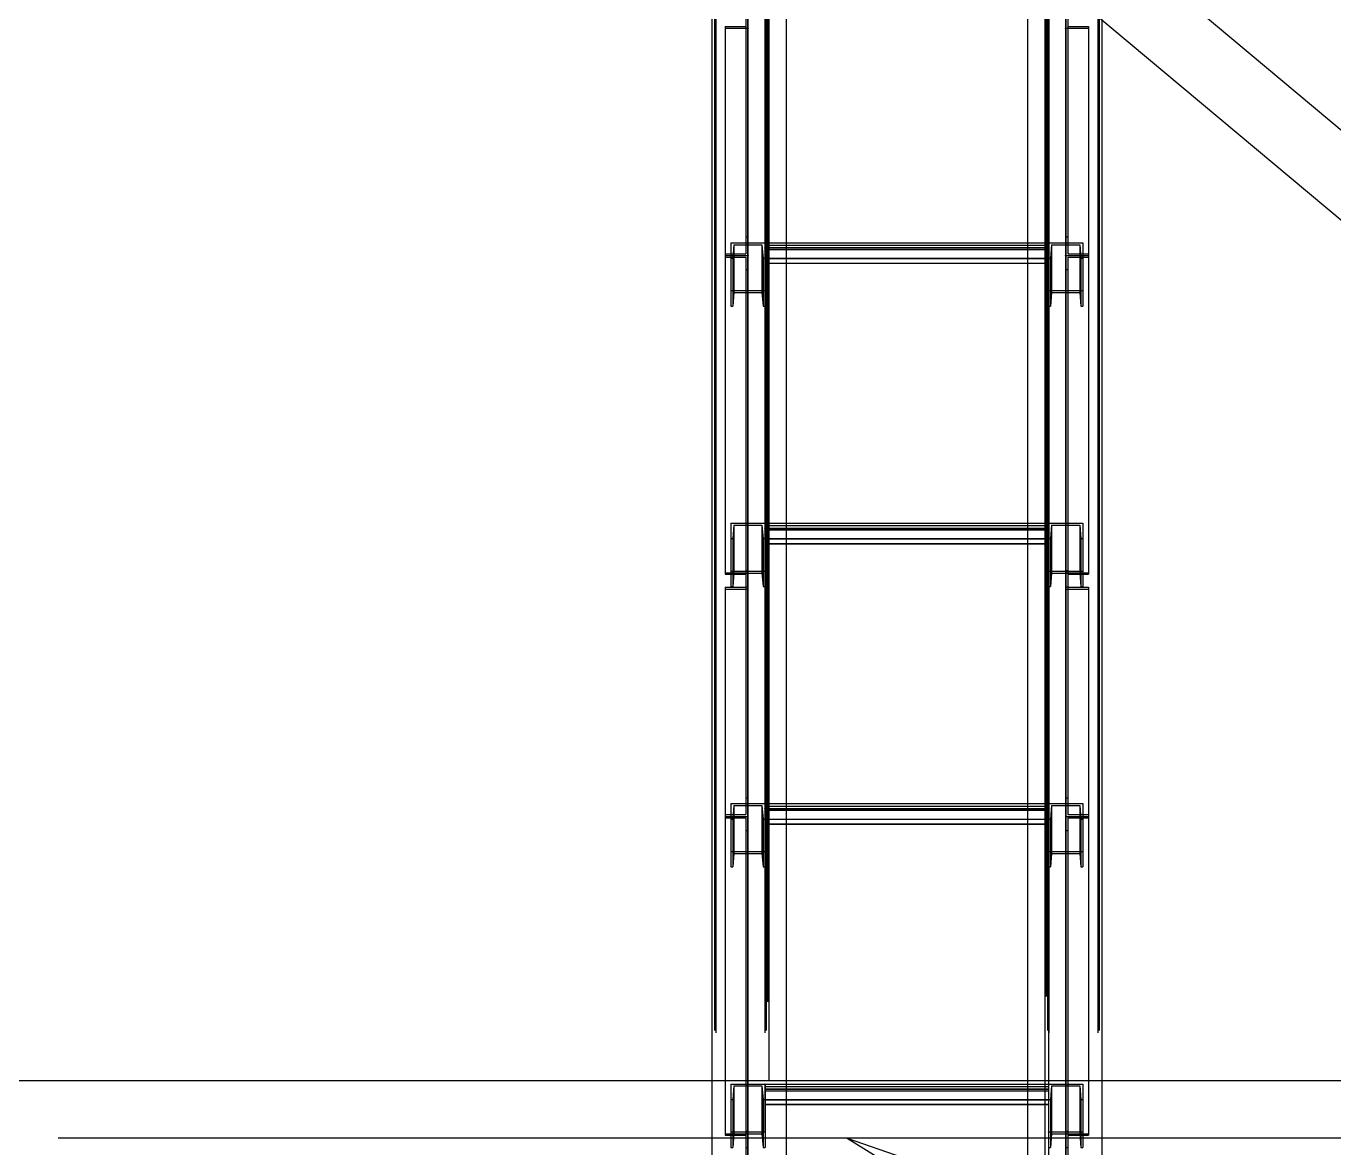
# Model space of a CAD drawing. Header units: millimetres. Extents: x 150209.93 to 150215.05, y 136675.65 to 136679.93.
# Drawn here: x 150213.7894 to 150213.8816, y 136676.5 to 136676.5791 of the extents above; entities that cross this region are included whole.
import ezdxf

# ---------------------------------------------------------------- set-up
doc = ezdxf.new("R2010")
doc.units = ezdxf.units.MM
doc.header["$LTSCALE"] = 0.25
for name, pattern in [('CENTER', [50.8, 31.75, -6.35, 6.35, -6.35]), ('XKITLINE00', [0]), ('XKITLINE02', [4, 2, -2]), ('XKITLINE03', [6, 3, -1, 1, -1])]:
    doc.linetypes.add(name, pattern=pattern)

# ---------------------------------------------------------------- blocks, each defined once
blk = doc.blocks.new('çatıı')
at = {"color": 1, "linetype": 'XKITLINE03'}
for p, q in [((24565, 5900.27), (24565, 4260.27)), ((24665, 4260.27), (24665, 5900.27)), ((24559, 4258.02), (24559, 5897.87)), ((24670.99, 4258.02), (24670.99, 5897.87)), ((24559, 4661.38), (24559, 4741.53)), ((24670.98, 4741.53), (24670.98, 4661.38)), ((24565, 4649.03), (24565, 4665.91)), ((24664.97, 4665.91), (24664.97, 4649.03)), ((24559, 4549.56), (24559, 4661.38)), ((24664.97, 4664.1), (24565, 4664.1)), ((24670.98, 4661.38), (24670.98, 4549.56)), ((24565, 4550.17), (24565, 4567.05)), ((24664.97, 4565.24), (24565, 4565.24)), ((24664.97, 4567.05), (24664.97, 4550.17)), ((24559, 4463.67), (24559, 4543.81)), ((24670.98, 4543.81), (24670.98, 4463.67)), ((24565, 4451.31), (24565, 4468.2)), ((24664.97, 4466.39), (24565, 4466.39)), ((24664.97, 4468.2), (24664.97, 4451.31)), ((24559, 4351.84), (24559, 4463.67)), ((24670.98, 4463.67), (24670.98, 4351.84)), ((24565, 4352.46), (24565, 4369.34)), ((24664.97, 4367.53), (24565, 4367.53)), ((24664.97, 4369.34), (24664.97, 4352.46))]:
    blk.add_line(p, q, dxfattribs=at)
at = {"color": 116, "linetype": 'XKITLINE02', "true_color": 0x136734}
for p, q in [((24664.15, 5900.07), (24664.15, 4257.47)), ((24665, 5900.27), (24665, 4257.26)), ((24565, 5898.21), (24565, 4257.26)), ((24565.85, 5898.21), (24565.85, 4257.47)), ((24657.5, 5897.39), (24657.5, 4260.15)), ((24547.15, 5888.14), (24547.15, 4258.3)), ((24547.68, 5887.3), (24547.68, 4257.8)), ((24564.91, 5887.3), (24564.92, 4257.8)), ((24565.45, 5888.14), (24565.45, 4258.3)), ((24566.3, 5888.14), (24566.3, 4320.34)), ((24664.54, 5888.14), (24664.54, 4187.82)), ((24665.07, 5887.3), (24665.07, 4186.75)), ((24682.31, 5887.3), (24682.31, 4203.68)), ((24682.84, 5888.14), (24682.84, 4205.79)), ((24683.69, 5888.14), (24683.69, 4204.83)), ((24558.2, 4748.11), (24558.2, 4662.04)), ((24559, 4748.11), (24559, 4661.38)), ((24670.98, 4748.11), (24670.98, 4741.53)), ((24670.98, 4748.11), (24670.98, 4661.38)), ((24671.78, 4748.11), (24671.78, 4742.19)), ((24671.78, 4748.11), (24671.78, 4662.04)), ((24551, 4742.19), (24551, 4661.38)), ((24551, 4742.19), (24558.2, 4742.19)), ((24551, 4741.53), (24559, 4741.53)), ((24670.98, 4741.53), (24678.98, 4741.53)), ((24671.78, 4742.19), (24678.98, 4742.19)), ((24678.98, 4742.19), (24678.98, 4741.53)), ((24678.98, 4742.19), (24678.98, 4661.38)), ((24553, 4665.91), (24553, 4649.03)), ((24553, 4665.91), (24553, 4660.47)), ((24553, 4665.91), (24565, 4665.91)), ((24554.06, 4665.22), (24553.68, 4660.47)), ((24554.06, 4665.22), (24554.06, 4648.34)), ((24554.06, 4665.22), (24563.93, 4665.22)), ((24558.2, 4667.97), (24559, 4667.97)), ((24558.2, 4667.97), (24558.2, 4662.04)), ((24559, 4667.97), (24559, 4661.38)), ((24563.93, 4665.22), (24563.93, 4648.34)), ((24563.93, 4665.22), (24564.32, 4660.47)), ((24565, 4665.91), (24565, 4649.03)), ((24565, 4665.91), (24565, 4660.47)), ((24565, 4665.91), (24572.5, 4665.91)), ((24565, 4665.91), (24565, 4658.67)), ((24565, 4665.06), (24664.97, 4665.06)), ((24657.5, 4665.91), (24664.97, 4665.91)), ((24664.97, 4665.91), (24664.97, 4660.47)), ((24664.97, 4665.91), (24676.98, 4665.91)), ((24664.97, 4665.91), (24664.97, 4649.03)), ((24664.97, 4665.91), (24664.97, 4658.67)), ((24666.04, 4665.22), (24665.66, 4660.47)), ((24666.04, 4665.22), (24675.91, 4665.22)), ((24666.04, 4665.22), (24666.04, 4648.34)), ((24670.98, 4667.97), (24671.78, 4667.97)), ((24675.91, 4665.22), (24676.3, 4660.47)), ((24675.91, 4665.22), (24675.91, 4648.34)), ((24676.98, 4665.91), (24676.98, 4660.47)), ((24676.98, 4665.91), (24676.98, 4649.03)), ((24551, 4662.04), (24558.2, 4662.04)), ((24551, 4662.04), (24551, 4661.38)), ((24551, 4661.38), (24559, 4661.38)), ((24551, 4661.38), (24551, 4549.07)), ((24551, 4661.38), (24559, 4661.38)), ((24551, 4660.89), (24558.2, 4660.89)), ((24553, 4660.47), (24553, 4643.59)), ((24553, 4660.47), (24553.68, 4660.47)), ((24553.68, 4660.47), (24553.68, 4643.59)), ((24558.2, 4660.89), (24558.2, 4544.65)), ((24559, 4661.38), (24559, 4544.65)), ((24564.32, 4660.47), (24564.32, 4643.59)), ((24564.32, 4660.47), (24565, 4660.47)), ((24565, 4664.1), (24572.5, 4664.1)), ((24565, 4663.57), (24664.97, 4663.57)), ((24565, 4660.47), (24565, 4643.59)), ((24565, 4660.47), (24664.97, 4660.47)), ((24565, 4660.37), (24664.97, 4660.37)), ((24657.5, 4664.1), (24664.97, 4664.1)), ((24664.97, 4660.47), (24665.66, 4660.47)), ((24664.97, 4660.47), (24664.97, 4643.59)), ((24665.66, 4660.47), (24665.66, 4643.59)), ((24670.98, 4661.38), (24678.98, 4661.38)), ((24670.98, 4661.38), (24670.98, 4544.65)), ((24670.98, 4661.38), (24678.98, 4661.38)), ((24671.78, 4662.04), (24678.98, 4662.04)), ((24671.78, 4660.89), (24671.78, 4656.47)), ((24671.78, 4660.89), (24678.98, 4660.89)), ((24671.78, 4660.89), (24671.78, 4544.65)), ((24676.3, 4660.47), (24676.98, 4660.47)), ((24676.3, 4660.47), (24676.3, 4643.59)), ((24676.98, 4660.47), (24676.98, 4643.59)), ((24678.98, 4661.38), (24678.98, 4660.89)), ((24678.98, 4661.38), (24678.98, 4549.07)), ((24558.2, 4656.47), (24559, 4656.47)), ((24565, 4658.77), (24664.97, 4658.77)), ((24565, 4658.67), (24572.5, 4658.67)), ((24657.5, 4658.67), (24664.97, 4658.67)), ((24670.98, 4656.47), (24671.78, 4656.47)), ((24553, 4649.03), (24553, 4643.59)), ((24553, 4649.03), (24565, 4649.03)), ((24554.06, 4648.34), (24553.68, 4643.59)), ((24554.06, 4648.34), (24563.93, 4648.34)), ((24563.93, 4648.34), (24564.32, 4643.59)), ((24565, 4649.03), (24565, 4643.59)), ((24664.97, 4649.03), (24664.97, 4643.59)), ((24664.97, 4649.03), (24676.98, 4649.03)), ((24666.04, 4648.34), (24665.66, 4643.59)), ((24666.04, 4648.34), (24675.91, 4648.34)), ((24670.98, 4649.03), (24670.98, 4549.56)), ((24675.91, 4648.34), (24676.3, 4643.59)), ((24676.98, 4649.03), (24676.98, 4643.59)), ((24553, 4643.59), (24553.68, 4643.59)), ((24564.32, 4643.59), (24565, 4643.59)), ((24664.97, 4643.59), (24665.66, 4643.59)), ((24676.3, 4643.59), (24676.98, 4643.59)), ((24553, 4567.05), (24553, 4550.17)), ((24553, 4567.05), (24553, 4561.62)), ((24553, 4567.05), (24565, 4567.05)), ((24554.06, 4566.36), (24553.68, 4561.62)), ((24554.06, 4566.36), (24554.06, 4549.48)), ((24554.06, 4566.36), (24563.93, 4566.36)), ((24563.93, 4566.36), (24563.93, 4549.48)), ((24563.93, 4566.36), (24564.32, 4561.62)), ((24565, 4567.05), (24572.5, 4567.05)), ((24565, 4567.05), (24565, 4559.81)), ((24565, 4567.05), (24565, 4550.17)), ((24565, 4567.05), (24565, 4561.62)), ((24565, 4566.2), (24664.97, 4566.2)), ((24565, 4565.24), (24572.5, 4565.24)), ((24565, 4564.71), (24664.97, 4564.71)), ((24657.5, 4567.05), (24664.97, 4567.05)), ((24657.5, 4565.24), (24664.97, 4565.24)), ((24664.97, 4567.05), (24664.97, 4559.81)), ((24664.97, 4567.05), (24664.97, 4561.62)), ((24664.97, 4567.05), (24676.98, 4567.05)), ((24664.97, 4567.05), (24664.97, 4550.17)), ((24666.04, 4566.36), (24665.66, 4561.62)), ((24666.04, 4566.36), (24675.91, 4566.36)), ((24666.04, 4566.36), (24666.04, 4549.48)), ((24675.91, 4566.36), (24676.3, 4561.62)), ((24675.91, 4566.36), (24675.91, 4549.48)), ((24676.98, 4567.05), (24676.98, 4561.62)), ((24676.98, 4567.05), (24676.98, 4549.56)), ((24553, 4561.62), (24553, 4544.73)), ((24553, 4561.62), (24553.68, 4561.62)), ((24553.68, 4561.62), (24553.68, 4544.73)), ((24564.32, 4561.62), (24564.32, 4544.73)), ((24564.32, 4561.62), (24565, 4561.62)), ((24565, 4561.62), (24664.97, 4561.62)), ((24565, 4561.62), (24565, 4544.73)), ((24565, 4561.51), (24664.97, 4561.51)), ((24565, 4559.91), (24664.97, 4559.91)), ((24565, 4559.81), (24572.5, 4559.81)), ((24657.5, 4559.81), (24664.97, 4559.81)), ((24664.97, 4561.62), (24665.66, 4561.62)), ((24664.97, 4561.62), (24664.97, 4544.73)), ((24665.66, 4561.62), (24665.66, 4544.73)), ((24676.3, 4561.62), (24676.98, 4561.62)), ((24676.3, 4561.62), (24676.3, 4544.73)), ((24676.98, 4561.62), (24676.98, 4544.73)), ((24551, 4549.56), (24551, 4549.07)), ((24551, 4549.56), (24559, 4549.56)), ((24553, 4550.17), (24553, 4544.73)), ((24553, 4550.17), (24565, 4550.17)), ((24554.06, 4549.48), (24553.68, 4544.73)), ((24554.06, 4549.48), (24563.93, 4549.48)), ((24558.2, 4550.4), (24558.2, 4464.33)), ((24558.2, 4550.4), (24559, 4550.4)), ((24559, 4550.4), (24559, 4463.67)), ((24559, 4549.56), (24559, 4544.65)), ((24563.93, 4549.48), (24564.32, 4544.73)), ((24565, 4550.17), (24565, 4544.73)), ((24664.97, 4550.17), (24664.97, 4544.73)), ((24664.97, 4550.17), (24676.98, 4550.17)), ((24666.04, 4549.48), (24665.66, 4544.73)), ((24666.04, 4549.48), (24675.91, 4549.48)), ((24670.98, 4550.4), (24670.98, 4543.81)), ((24670.98, 4550.4), (24671.78, 4550.4)), ((24670.98, 4550.4), (24670.98, 4463.67)), ((24670.98, 4549.56), (24678.98, 4549.56)), ((24671.78, 4550.4), (24671.78, 4544.47)), ((24671.78, 4550.4), (24671.78, 4464.33)), ((24675.91, 4549.48), (24676.3, 4544.73)), ((24551, 4549.07), (24558.2, 4549.07)), ((24553, 4544.73), (24553.68, 4544.73)), ((24558.2, 4549.07), (24558.2, 4544.65)), ((24564.32, 4544.73), (24565, 4544.73)), ((24664.97, 4544.73), (24665.66, 4544.73)), ((24671.78, 4549.07), (24678.98, 4549.07)), ((24676.3, 4544.73), (24676.98, 4544.73)), ((24551, 4544.47), (24551, 4463.67)), ((24551, 4544.47), (24558.2, 4544.47)), ((24551, 4543.81), (24559, 4543.81)), ((24558.2, 4544.65), (24559, 4544.65)), ((24670.98, 4544.65), (24671.78, 4544.65)), ((24670.98, 4543.81), (24678.98, 4543.81)), ((24671.78, 4544.47), (24678.98, 4544.47)), ((24678.98, 4544.47), (24678.98, 4543.81)), ((24678.98, 4544.47), (24678.98, 4463.67)), ((24553, 4468.2), (24553, 4451.31)), ((24553, 4468.2), (24553, 4462.76)), ((24553, 4468.2), (24565, 4468.2)), ((24554.06, 4467.5), (24553.68, 4462.76)), ((24554.06, 4467.5), (24554.06, 4450.62)), ((24554.06, 4467.5), (24563.93, 4467.5)), ((24558.2, 4470.25), (24559, 4470.25)), ((24558.2, 4470.25), (24558.2, 4464.33)), ((24559, 4470.25), (24559, 4463.67)), ((24563.93, 4467.5), (24563.93, 4450.62)), ((24563.93, 4467.5), (24564.32, 4462.76)), ((24565, 4468.2), (24572.5, 4468.2)), ((24565, 4468.2), (24565, 4460.95)), ((24565, 4468.2), (24565, 4451.31)), ((24565, 4468.2), (24565, 4462.76)), ((24565, 4467.34), (24664.97, 4467.34)), ((24565, 4466.39), (24572.5, 4466.39)), ((24657.5, 4468.2), (24664.97, 4468.2)), ((24657.5, 4466.39), (24664.97, 4466.39)), ((24664.97, 4468.2), (24664.97, 4460.95)), ((24664.97, 4468.2), (24664.97, 4462.76)), ((24664.97, 4468.2), (24676.98, 4468.2)), ((24664.97, 4468.2), (24664.97, 4451.31)), ((24666.04, 4467.5), (24665.66, 4462.76)), ((24666.04, 4467.5), (24675.91, 4467.5)), ((24666.04, 4467.5), (24666.04, 4450.62)), ((24670.98, 4470.25), (24671.78, 4470.25)), ((24675.91, 4467.5), (24676.3, 4462.76)), ((24675.91, 4467.5), (24675.91, 4450.62)), ((24676.98, 4468.2), (24676.98, 4462.76)), ((24676.98, 4468.2), (24676.98, 4451.31)), ((24551, 4464.33), (24558.2, 4464.33)), ((24551, 4464.33), (24551, 4463.67)), ((24551, 4463.67), (24559, 4463.67)), ((24551, 4463.67), (24551, 4351.35)), ((24551, 4463.67), (24559, 4463.67)), ((24551, 4463.18), (24551, 4351.35)), ((24551, 4463.18), (24558.2, 4463.18)), ((24553, 4462.76), (24553, 4445.88)), ((24553, 4462.76), (24553.68, 4462.76)), ((24553.68, 4462.76), (24553.68, 4445.88)), ((24558.2, 4463.18), (24558.2, 4346.93)), ((24559, 4463.67), (24559, 4346.93)), ((24564.32, 4462.76), (24564.32, 4445.88)), ((24564.32, 4462.76), (24565, 4462.76)), ((24565, 4465.86), (24664.97, 4465.86)), ((24565, 4462.76), (24664.97, 4462.76)), ((24565, 4462.76), (24565, 4445.88)), ((24565, 4462.66), (24664.97, 4462.66)), ((24664.97, 4462.76), (24665.66, 4462.76)), ((24664.97, 4462.76), (24664.97, 4445.88)), ((24665.66, 4462.76), (24665.66, 4445.88)), ((24670.98, 4463.67), (24670.98, 4458.76)), ((24670.98, 4463.67), (24678.98, 4463.67)), ((24670.98, 4463.67), (24670.98, 4346.93)), ((24670.98, 4463.67), (24678.98, 4463.67)), ((24671.78, 4464.33), (24678.98, 4464.33)), ((24671.78, 4463.18), (24671.78, 4458.76)), ((24671.78, 4463.18), (24678.98, 4463.18)), ((24671.78, 4463.18), (24671.78, 4346.93)), ((24676.3, 4462.76), (24676.98, 4462.76)), ((24676.3, 4462.76), (24676.3, 4445.88)), ((24676.98, 4462.76), (24676.98, 4445.88)), ((24678.98, 4463.67), (24678.98, 4463.18)), ((24678.98, 4463.67), (24678.98, 4351.35)), ((24558.2, 4458.76), (24559, 4458.76)), ((24565, 4461.05), (24664.97, 4461.05)), ((24565, 4460.95), (24572.5, 4460.95)), ((24657.5, 4460.95), (24664.97, 4460.95)), ((24670.98, 4458.76), (24671.78, 4458.76)), ((24553, 4451.31), (24553, 4445.88)), ((24553, 4451.31), (24565, 4451.31)), ((24554.06, 4450.62), (24553.68, 4445.88)), ((24554.06, 4450.62), (24563.93, 4450.62)), ((24563.93, 4450.62), (24564.32, 4445.88)), ((24565, 4451.31), (24565, 4445.88)), ((24664.97, 4451.31), (24664.97, 4445.88)), ((24664.97, 4451.31), (24676.98, 4451.31)), ((24666.04, 4450.62), (24665.66, 4445.88)), ((24666.04, 4450.62), (24675.91, 4450.62)), ((24675.91, 4450.62), (24676.3, 4445.88)), ((24676.98, 4451.31), (24676.98, 4445.88)), ((24553, 4445.88), (24553.68, 4445.88)), ((24564.32, 4445.88), (24565, 4445.88)), ((24664.97, 4445.88), (24665.66, 4445.88)), ((24676.3, 4445.88), (24676.98, 4445.88)), ((24546.3, 4370.57), (24546.3, 4258.3)), ((24572.5, 4370.57), (24572.5, 4257.26)), ((24657.5, 4370.57), (24657.5, 4257.39)), ((24663.69, 4370.57), (24663.69, 4294.24)), ((24683.69, 4370.57), (24683.69, 4307.64)), ((24553, 4369.34), (24553, 4352.46)), ((24553, 4369.34), (24553, 4363.9)), ((24553, 4369.34), (24565, 4369.34)), ((24554.06, 4368.65), (24553.68, 4363.9)), ((24554.06, 4368.65), (24554.06, 4351.76)), ((24554.06, 4368.65), (24563.93, 4368.65)), ((24563.93, 4368.65), (24563.93, 4351.76)), ((24563.93, 4368.65), (24564.32, 4363.9)), ((24565, 4369.34), (24565, 4352.46)), ((24565, 4369.34), (24565, 4363.9)), ((24565, 4369.34), (24664.97, 4369.34)), ((24565, 4369.34), (24565, 4362.09)), ((24565, 4368.49), (24664.97, 4368.49)), ((24565, 4367.53), (24664.97, 4367.53)), ((24565, 4367), (24664.97, 4367)), ((24664.97, 4369.34), (24664.97, 4362.09)), ((24664.97, 4369.34), (24664.97, 4363.9)), ((24664.97, 4369.34), (24676.98, 4369.34)), ((24664.97, 4369.34), (24664.97, 4352.46)), ((24666.04, 4368.65), (24665.66, 4363.9)), ((24666.04, 4368.65), (24675.91, 4368.65)), ((24666.04, 4368.65), (24666.04, 4351.76)), ((24675.91, 4368.65), (24676.3, 4363.9)), ((24675.91, 4368.65), (24675.91, 4351.76)), ((24676.98, 4369.34), (24676.98, 4363.9)), ((24676.98, 4369.34), (24676.98, 4352.46)), ((24553, 4363.9), (24553, 4347.02)), ((24553, 4363.9), (24553.68, 4363.9)), ((24553.68, 4363.9), (24553.68, 4347.02)), ((24564.32, 4363.9), (24564.32, 4347.02)), ((24564.32, 4363.9), (24565, 4363.9)), ((24565, 4363.9), (24565, 4347.02)), ((24565, 4363.9), (24664.97, 4363.9)), ((24565, 4363.8), (24664.97, 4363.8)), ((24565, 4362.2), (24664.97, 4362.2)), ((24565, 4362.09), (24664.97, 4362.09)), ((24664.97, 4363.9), (24665.66, 4363.9)), ((24664.97, 4363.9), (24664.97, 4347.02)), ((24665.66, 4363.9), (24665.66, 4347.02)), ((24676.3, 4363.9), (24676.98, 4363.9)), ((24676.3, 4363.9), (24676.3, 4347.02)), ((24676.98, 4363.9), (24676.98, 4347.02)), ((24551, 4351.84), (24559, 4351.84)), ((24551, 4351.35), (24558.2, 4351.35)), ((24553, 4352.46), (24553, 4347.02)), ((24553, 4352.46), (24565, 4352.46)), ((24554.06, 4351.76), (24553.68, 4347.02)), ((24554.06, 4351.76), (24563.93, 4351.76)), ((24558.2, 4352.68), (24558.2, 4266.61)), ((24558.2, 4352.68), (24559, 4352.68)), ((24558.2, 4351.35), (24558.2, 4346.93)), ((24559, 4352.68), (24559, 4265.95)), ((24563.93, 4351.76), (24564.32, 4347.02)), ((24565, 4352.46), (24565, 4347.02)), ((24664.97, 4352.46), (24664.97, 4347.02)), ((24664.97, 4352.46), (24676.98, 4352.46)), ((24666.04, 4351.76), (24665.66, 4347.02)), ((24666.04, 4351.76), (24675.91, 4351.76)), ((24670.98, 4352.68), (24670.98, 4343.74)), ((24670.98, 4352.68), (24671.78, 4352.68)), ((24670.98, 4352.68), (24670.98, 4265.95)), ((24670.98, 4351.84), (24678.98, 4351.84)), ((24671.78, 4352.68), (24671.78, 4346.76)), ((24671.78, 4352.68), (24671.78, 4266.61)), ((24671.78, 4351.35), (24678.98, 4351.35)), ((24675.91, 4351.76), (24676.3, 4347.02)), ((24676.98, 4352.46), (24676.98, 4347.02)), ((24553, 4347.02), (24553.68, 4347.02)), ((24558.2, 4346.93), (24559, 4346.93)), ((24564.32, 4347.02), (24565, 4347.02)), ((24664.97, 4347.02), (24665.66, 4347.02)), ((24670.98, 4346.93), (24671.78, 4346.93)), ((24676.3, 4347.02), (24676.98, 4347.02))]:
    blk.add_line(p, q, dxfattribs=at)
at = {"color": 8, "linetype": 'CENTER'}
for p, q in [((25173.61, 4350.27), (23430, 5810.27)), ((24815.87, 4350.27), (23430, 4350.27)), ((24593.95, 4350.27), (24832.37, 4267.77)), ((24593.95, 4350.27), (24884.52, 4170.27))]:
    blk.add_line(p, q, dxfattribs=at)
at = {"color": 8, "linetype": 'XKITLINE00'}
for p, q in [((23506.2, 5762.36), (25161.49, 4376.31)), ((23506.2, 5730.58), (25130.69, 4370.33)), ((23551.69, 4370.57), (24815.87, 4370.57))]:
    blk.add_line(p, q, dxfattribs=at)
at = {"color": 7, "linetype": 'XKITLINE00'}
for p, q in [((24546.3, 4859.66), (24546.3, 4370.57)), ((24566.3, 4842.91), (24566.3, 4370.57)), ((24572.5, 4837.72), (24572.5, 4370.57)), ((24657.5, 4766.55), (24657.5, 4370.57)), ((24663.69, 4761.36), (24663.69, 4370.57)), ((24683.69, 4744.62), (24683.69, 4370.57)), ((24572.5, 4665.91), (24657.5, 4665.91)), ((24572.5, 4664.1), (24657.5, 4664.1)), ((24572.5, 4658.67), (24657.5, 4658.67)), ((24572.5, 4567.05), (24657.5, 4567.05)), ((24572.5, 4565.24), (24657.5, 4565.24)), ((24572.5, 4559.81), (24657.5, 4559.81)), ((24572.5, 4468.2), (24657.5, 4468.2)), ((24572.5, 4466.39), (24657.5, 4466.39)), ((24572.5, 4460.95), (24657.5, 4460.95))]:
    blk.add_line(p, q, dxfattribs=at)
at = {"color": 1, "linetype": 'XKITLINE00'}
for centre in [(24559, 4741.53), (24670.98, 4741.53), (24565, 4665.91), (24664.97, 4665.91), (24559, 4661.38), (24559, 4661.38), (24565, 4664.1), (24664.97, 4664.1), (24670.98, 4661.38), (24670.98, 4661.38), (24565, 4649.03), (24664.97, 4649.03), (24565, 4567.05), (24565, 4565.24), (24664.97, 4565.24), (24664.97, 4567.05), (24559, 4549.56), (24565, 4550.17), (24664.97, 4550.17), (24670.98, 4549.56), (24559, 4543.81), (24670.98, 4543.81), (24565, 4468.2), (24565, 4466.39), (24664.97, 4468.2), (24664.97, 4466.39), (24559, 4463.67), (24559, 4463.67), (24670.98, 4463.67), (24670.98, 4463.67), (24565, 4451.31), (24664.97, 4451.31), (24565, 4369.34), (24565, 4367.53), (24664.97, 4367.53), (24664.97, 4369.34), (24559, 4351.84), (24565, 4352.46), (24664.97, 4352.46), (24670.98, 4351.84)]:
    blk.add_circle(centre, 0.05, dxfattribs=at)
at = {"color": 8, "linetype": 'XKITLINE00'}
blk.add_circle((24593.95, 4350.27), 0.05, dxfattribs=at)
blk.add_circle((24593.95, 4350.27), 0.05, dxfattribs=at)

msp = doc.modelspace()

# ---------------------------------------------------------------- block references
at = {"xscale": 0.0002000170049888334, "yscale": 0.0002000170049888334, "zscale": 0.0002000170049888334}
msp.add_blockref('çatıı', (150208.928067, 136675.630592), dxfattribs=at)

doc.saveas('drawing.dxf')
